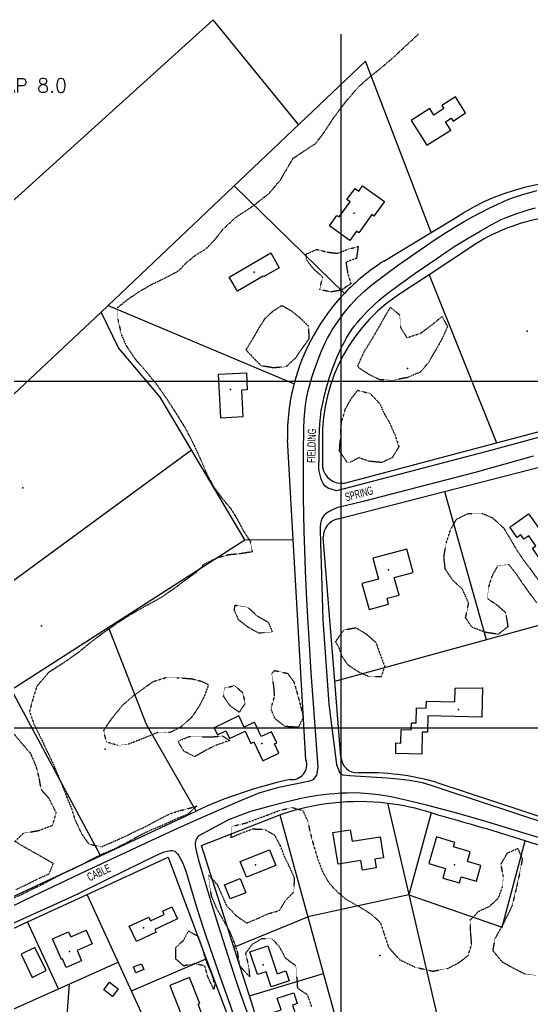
# Model space of a CAD drawing. Extents: x 1222984 to 1232016, y 177984 to 184016.
# Drawn here: x 1224037 to 1224775, y 180600 to 182021 of the extents above; entities that cross this region are included whole.
import ezdxf
from ezdxf.enums import TextEntityAlignment as Align

# ---------------------------------------------------------------- set-up
doc = ezdxf.new("R2010")
doc.units = 0
doc.header["$MEASUREMENT"] = 0
doc.linetypes.add('BORDER', pattern=[0.625, 0.125, -0.125, 0.125, -0.125, 0, -0.125])
doc.layers.get('0').update_dxf_attribs({"linetype": 'CONTINUOUS'})
for name, color, linetype in [('BLDGS', 4, 'CONTINUOUS'), ('GRIDS', 2, 'CONTINUOUS'), ('ID-SYB', 5, 'CONTINUOUS'), ('LOT-D', 7, 'CONTINUOUS'), ('LOT-L', 1, 'CONTINUOUS'), ('ROAD', 5, 'CONTINUOUS'), ('ROAD-N', 6, 'CONTINUOUS'), ('TREE-L', 3, 'BORDER')]:
    doc.layers.add(name, color=color, linetype=linetype)
doc.styles.add('L200', font='simplex', dxfattribs={"height": 20})

# ---------------------------------------------------------------- blocks, each defined once
blk = doc.blocks.new('IP')
blk.add_point((0, 0))
blk = doc.blocks.new('ID')
at = {"layer": 'ID-SYB'}
blk.add_blockref('IP', (0, 0), dxfattribs=at)

msp = doc.modelspace()

# ---------------------------------------------------------------- linework, layer by layer
at = {"layer": 'BLDGS'}
for points, elevation in [([(1224600.5, 181875.5), (1224623.4, 181839.8), (1224657.6, 181861.6), (1224650.1, 181873.4), (1224658.4, 181878.7), (1224660.9, 181874.7), (1224679, 181886.3), (1224664.2, 181909.5), (1224644.8, 181897.1), (1224647.7, 181892.5), (1224633.3, 181883.3), (1224627.4, 181892.6), (1224600.5, 181875.5)], 118.2), ([(1224530.7, 181781.3), (1224562.1, 181758.6), (1224547, 181737.7), (1224544, 181739.8), (1224525.1, 181713.7), (1224522.1, 181715.9), (1224512.3, 181702.4), (1224482.9, 181723.7), (1224493.9, 181738.8), (1224497.2, 181736.5), (1224513, 181758.4), (1224508.3, 181761.8), (1224519.9, 181777.7), (1224525.2, 181773.8), (1224530.7, 181781.3)], 115.5), ([(1224338.9, 181649.9), (1224398.6, 181684.6), (1224410.9, 181663.3), (1224388.3, 181650.3), (1224387.9, 181651.1), (1224350.7, 181629.5), (1224338.9, 181649.9)], 119), ([(1224326.8, 181446.8), (1224323.5, 181510), (1224363.5, 181512.1), (1224364.8, 181487.4), (1224356.4, 181486.9), (1224358.3, 181448.5), (1224326.8, 181446.8)], 120.5), ([(1224825.3, 181272.5), (1224790.5, 181247.8), (1224789.3, 181249.5), (1224784.4, 181246), (1224775, 181259.2), (1224780, 181262.8), (1224769.7, 181277.4), (1224762.7, 181272.5), (1224758.2, 181278.6), (1224753, 181274.9), (1224742.4, 181289.8), (1224769.6, 181309), (1224788.9, 181281.7), (1224808.8, 181295.9), (1224825.3, 181272.5)], 121), ([(1224594.4, 181258.2), (1224545.5, 181245), (1224553.7, 181214.9), (1224529.8, 181208.4), (1224540, 181171.2), (1224568.2, 181178.9), (1224566, 181187.2), (1224583.2, 181191.8), (1224576.3, 181217.3), (1224603.6, 181224.6), (1224594.4, 181258.2)], 114.2), ([(1224703.5, 181058.9), (1224702.5, 181016.1), (1224624.6, 181018), (1224624.1, 180994.4), (1224616.6, 180994.6), (1224615.8, 180962.7), (1224578.5, 180963.5), (1224578.8, 180978.8), (1224585.9, 180978.6), (1224586.3, 180998), (1224600.8, 180997.7), (1224601, 181007.9), (1224607.8, 181007.7), (1224608.4, 181029.4), (1224622.3, 181029.1), (1224622.5, 181038.9), (1224663.5, 181038), (1224663.9, 181057.7)], 114.8), ([(1224663.9, 181057.6), (1224703.5, 181058.4)], 113.5), ([(1224374.4, 180980.3), (1224387.2, 180953.2), (1224410.2, 180964.1), (1224403.9, 180977.4), (1224407.5, 180979.1), (1224399.8, 180995.1), (1224384.9, 180988), (1224375.1, 181008.6), (1224360.4, 181001.6), (1224352.7, 181017.8), (1224317.1, 181000.8), (1224322, 180990.5), (1224334.2, 180996.3), (1224339.4, 180985.4), (1224361.6, 180995.9), (1224370, 180978.2), (1224374.4, 180980.3)], 115.1), ([(1224515.6, 180837.5), (1224555.9, 180843.7), (1224560.6, 180813.6), (1224548.4, 180811.6), (1224550.3, 180799), (1224530.5, 180795.8), (1224528.4, 180809.4), (1224495.4, 180804.2), (1224488.1, 180850), (1224513, 180853.9), (1224515.6, 180837.5)], 102.8), ([(1224637.3, 180843.4), (1224626.1, 180805.2), (1224650.1, 180798.1), (1224646, 180784.3), (1224670, 180777.2), (1224672.6, 180786.1), (1224694.4, 180779.6), (1224701.1, 180802.2), (1224681.5, 180808), (1224685.7, 180822.1), (1224661.6, 180829.2), (1224663.6, 180835.6), (1224637.3, 180843.4)], 105.3), ([(1224363.9, 180785.5), (1224354.7, 180807.9), (1224396.9, 180824.8), (1224406, 180802.4), (1224363.9, 180785.5)], 104.7), ([(1224362.9, 180763.2), (1224340.1, 180754.1), (1224332, 180774.3), (1224354.8, 180783.4), (1224362.9, 180763.2)], 51.4), ([(1224233.7, 180706.4), (1224205.5, 180692.9), (1224195, 180714.8), (1224223, 180728.1), (1224225.6, 180722.6), (1224245.4, 180732), (1224243.1, 180736.8), (1224256.1, 180743), (1224264.3, 180725.6), (1224231.9, 180710.2), (1224233.7, 180706.4)], 51.8), ([(1224084.7, 180696.7), (1224107.8, 180706.8), (1224110.9, 180699.5), (1224133.2, 180709.2), (1224141.8, 180689.5), (1224119.9, 180679.9), (1224126.4, 180665.1), (1224104.3, 180655.5), (1224099, 180667.7), (1224097.6, 180667), (1224084.7, 180696.7)], 53.5), ([(1224039.3, 180674.7), (1224055.3, 180641.2), (1224075.5, 180651), (1224059.3, 180684.4), (1224039.3, 180674.7)], 51), ([(1224379.3, 180645.2), (1224368.5, 180678), (1224394.5, 180686.5), (1224407.7, 180646.4), (1224420.5, 180650.6), (1224425.3, 180636.1), (1224399.3, 180627.6), (1224392.1, 180649.4), (1224379.3, 180645.2)], 53.6), ([(1224201.3, 180656.4), (1224212.8, 180660.9), (1224216.1, 180652.5), (1224204.6, 180647.9), (1224201.3, 180656.4)], 45.6), ([(1224281.9, 180640.9), (1224253.3, 180629.7), (1224275.3, 180573.3), (1224301.5, 180583.5), (1224294, 180602.6), (1224296.5, 180603.6), (1224281.9, 180640.9)], 50), ([(1224166.4, 180634.2), (1224179.2, 180624.8), (1224171, 180613.6), (1224158.3, 180623.1), (1224166.4, 180634.2)], 47.1), ([(1224416.7, 180550.6), (1224403.6, 180591.1), (1224413.4, 180594.3), (1224407.9, 180611.2), (1224431.7, 180618.8), (1224436.6, 180603.6), (1224429.8, 180601.4), (1224435.6, 180583.3), (1224448.6, 180587.5), (1224453.3, 180573.3), (1224437.4, 180568.2), (1224440.5, 180558.4), (1224416.7, 180550.6)], 49.1)]:
    msp.add_lwpolyline(points, dxfattribs=dict(at, elevation=elevation))
at = {"layer": 'GRIDS'}
for points in [[(1224500, 180000), (1224500, 182000)], [(1223000, 181500), (1226000, 181500)], [(1226000, 181000), (1223000, 181000)]]:
    msp.add_lwpolyline(points, dxfattribs=at)
at = {"layer": 'LOT-L'}
for p, q in [((1224315.9, 182020.6), (1223556.2, 181332.8)), ((1224438.7, 181869.6), (1224315.9, 182020.6)), ((1224154.8, 181599.4), (1224534.7, 181960.9)), ((1224629.5, 181714), (1224534.7, 181960.9)), ((1224504.5, 181626.4), (1224345.9, 181781.2)), ((1224629.5, 181714), (1224664.4, 181735)), ((1224561.1, 181672.7), (1224629.5, 181714)), ((1224693.2, 181697.3), (1224626.4, 181653.3)), ((1224626.4, 181653.3), (1224591, 181629.9)), ((1224626.4, 181653.3), (1224723.4, 181411)), ((1224164.6, 181608.8), (1224432.1, 181496.3)), ((1224154.8, 181599.4), (1223730.4, 181201.9)), ((1224179.6, 181548), (1224154.8, 181599.4)), ((1224239.5, 181476.7), (1224179.6, 181548)), ((1224361.3, 181271.5), (1224239.5, 181476.7)), ((1224723.4, 181411), (1224795.6, 181430.2)), ((1224430.8, 181272), (1224422.5, 181416.1)), ((1224473, 181414.9), (1224473.2, 181376.2)), ((1224504.5, 181353.1), (1224723.4, 181411)), ((1223740.9, 181002.5), (1224284.5, 181400.9)), ((1224648.4, 181341.1), (1224807.5, 181382.1)), ((1224495.5, 181301.5), (1224648.4, 181341.1)), ((1224648.4, 181341.1), (1224708.5, 181127.8)), ((1223785.8, 180902.3), (1224361.3, 181271.5)), ((1224361.3, 181271.5), (1224430.8, 181272)), ((1224449.1, 180954.5), (1224430.8, 181272)), ((1224490.8, 181067.7), (1224474.2, 181274.9)), ((1224490.8, 181067.7), (1224812, 181156.3)), ((1224219.8, 181005.2), (1224165.1, 181145.7)), ((1224499.5, 180958.9), (1224490.8, 181067.7)), ((1224025.1, 181055.8), (1224153.5, 180816.4)), ((1224291.2, 180880.8), (1224219.8, 181005.2)), ((1224637.6, 180921.9), (1224806.3, 180866.3)), ((1224153.5, 180816.4), (1224291.2, 180880.8)), ((1224566.4, 180891.9), (1224656.1, 180508.4)), ((1224299.1, 180831.2), (1224411.7, 180875.1)), ((1224411.7, 180875.1), (1224531.9, 180437.3)), ((1224629.6, 180878.3), (1224597.3, 180760)), ((1224731.8, 180713.7), (1224764.8, 180837.9)), ((1224345.6, 180684.5), (1224299.1, 180831.2)), ((1223919.8, 180707), (1224153.5, 180816.4)), ((1224134.5, 180760.6), (1224251.1, 180814.3)), ((1224251.1, 180814.3), (1224305.9, 180667.7)), ((1224048.8, 180721.2), (1224134.5, 180760.6)), ((1224273.8, 180456.8), (1224134.5, 180760.6)), ((1224597.3, 180760), (1224451.9, 180728.6)), ((1224597.3, 180760), (1224731.8, 180713.7)), ((1224345.6, 180684.5), (1224451.9, 180728.6)), ((1223961.2, 180680.8), (1224048.8, 180721.2)), ((1224093, 180624.7), (1224048.8, 180721.2)), ((1224367.8, 180614.7), (1224345.6, 180684.5)), ((1224198.2, 180621.8), (1224305.9, 180667.7)), ((1224305.9, 180667.7), (1224337.6, 180583.1)), ((1223822.6, 180503.6), (1224179.2, 180663.3)), ((1224367.8, 180614.7), (1224474.4, 180646.9)), ((1224099.5, 180504.2), (1224109.2, 180631.9)), ((1224395, 180529.1), (1224367.8, 180614.7))]:
    msp.add_line(p, q, dxfattribs=at)
for centre, radius, start, end in [((1224839.4, 181473.4), 314.7, 78.5141, 123.778), ((1224834.4, 181476.7), 261.9, 97.1552, 122.6371), ((1224719.4, 181421.5), 296.9, 122.2254, 136.3749), ((1224719.4, 181421.5), 296.9, 136.3749, 165.4107), ((1224720.3, 181419.1), 247.3, 121.5118, 180.9689), ((1224719.4, 181421.5), 296.9, 165.4107, 181.0581), ((1224501, 181381), 28.2, 189.8842, 277.1015), ((1224500.3, 181275.9), 26.1, 100.469, 182.1747), ((1224429.2, 180947.3), 21.2, 263.1293, 20.0251), ((1224524, 180960.2), 24.5, 183.1575, 271.5449), ((1224537.2, 180570.4), 365.6, 74.056, 91.9735), ((1224565.5, 180288.5), 652.7, 102.2831, 114.8548), ((1224525.4, 180548.6), 345.7, 83.1821, 109.1873), ((1224525.4, 180548.6), 345.7, 72.4462, 83.1821), ((1224525.4, 180548.6), 345.7, 70.4888, 72.4462), ((1223672.7, 177367.6), 3638.1, 72.5312, 74.5673), ((1223476.6, 176901.7), 4141.6, 68.0037, 71.8775)]:
    msp.add_arc(centre, radius, start, end, dxfattribs=at)
at = {"layer": 'ROAD'}
for points, elevation in [([(1224466.9, 180943.7), (1224460, 181035.8), (1224456.9, 181079.7), (1224454.2, 181121.3), (1224451.9, 181159.6), (1224450.1, 181194.7), (1224448.8, 181226.9), (1224447.7, 181256.5), (1224446.9, 181283.8), (1224445.9, 181332.6), (1224445.7, 181355), (1224445.8, 181396.8), (1224446.4, 181431.4), (1224446.8, 181444.8), (1224447.5, 181455.8), (1224448.4, 181465.5), (1224449.9, 181474.8), (1224452, 181484.5), (1224454.7, 181494.8), (1224457.7, 181505.2), (1224460.9, 181515.3), (1224464.2, 181524.6), (1224470.6, 181541.2), (1224477, 181555.3), (1224480.2, 181561.7), (1224483.6, 181567.9), (1224487.2, 181574), (1224495.4, 181586.3), (1224504.3, 181598.4), (1224508.8, 181604.1), (1224513.4, 181609.5), (1224518, 181614.6), (1224522.9, 181619.8), (1224528, 181624.8), (1224534.1, 181630.3), (1224541.8, 181636.8), (1224552, 181644.9), (1224565.7, 181655.1), (1224582.6, 181667.4), (1224601.1, 181680.6), (1224619.7, 181693.6), (1224636.7, 181705.1), (1224651.5, 181714.7), (1224664.7, 181722.7), (1224677, 181729.9), (1224689, 181736.5), (1224701.1, 181743), (1224713, 181749.1), (1224724.2, 181754.5), (1224734.6, 181759.2), (1224743.7, 181763.1), (1224752, 181766.1), (1224759.8, 181768.6), (1224774.5, 181772.7), (1224781.9, 181774.4)], 95.7), ([(1224468.1, 181384.6), (1224468.4, 181418), (1224468.7, 181428.4), (1224469.2, 181438.3), (1224470.1, 181447.9), (1224471.3, 181457.8), (1224473.3, 181468.4), (1224475.9, 181480), (1224479.2, 181492.1), (1224482.8, 181504.2), (1224486.5, 181515.5), (1224490.1, 181525.5), (1224493.7, 181534.2), (1224500.5, 181549), (1224504.1, 181555.7), (1224507.7, 181562.2), (1224511.4, 181568.4), (1224515.2, 181574.2), (1224519.1, 181579.6), (1224523.2, 181584.7), (1224527.6, 181589.8), (1224537.5, 181600.2), (1224548.9, 181611.3), (1224554.8, 181616.7), (1224560.8, 181621.8), (1224567, 181626.9), (1224583.7, 181639.3), (1224609.3, 181657.5), (1224638.9, 181677.8), (1224652.1, 181686.7), (1224663.6, 181694.2), (1224682.8, 181706.1), (1224699.7, 181716.2), (1224715.5, 181725.1), (1224722.9, 181729), (1224730.1, 181732.6), (1224737.4, 181735.8), (1224744.9, 181738.8), (1224752.9, 181741.7), (1224761.6, 181744.5), (1224770.5, 181747.1), (1224779.7, 181749.5)], 98.1), ([(1224810.7, 181426.4), (1224771.4, 181415.5), (1224716.5, 181400.7), (1224649, 181382.8), (1224493.3, 181342)], 107.7), ([(1224776.3, 181392), (1224735.4, 181380.3), (1224692.7, 181368.6), (1224650.2, 181357.3), (1224609.4, 181346.6), (1224531.6, 181326.8), (1224493.8, 181317.4)], 107.6), ([(1224493.3, 181342), (1224486.9, 181343.9), (1224483.9, 181344.9), (1224481.2, 181346), (1224478.9, 181347.3), (1224477, 181348.8), (1224475.3, 181350.6), (1224473.9, 181352.8), (1224472.5, 181355.6), (1224471.1, 181358.9), (1224470, 181362.5), (1224469, 181366.3), (1224468.4, 181370.1), (1224468, 181373.8), (1224468, 181381), (1224468.1, 181384.6)], 98.4), ([(1224493.8, 181317.4), (1224486.3, 181314), (1224482.8, 181312.3), (1224479.8, 181310.5), (1224477.4, 181308.7), (1224475.5, 181306.8), (1224474, 181304.8), (1224472.8, 181302.7), (1224471.2, 181298.8), (1224470.1, 181294.8), (1224469.6, 181290.7), (1224469.5, 181284.2)], 97.7), ([(1224469.5, 181284.2), (1224473.5, 181156), (1224482.1, 181034.8), (1224493.2, 180947.7)], 97.4), ([(1224454.8, 180924.3), (1224460.1, 180926), (1224465.1, 180932.6), (1224466.9, 180943.7)], 95.9), ([(1224493.2, 180947.7), (1224497.9, 180935.3), (1224502.2, 180932.8), (1224512.3, 180931.8)], 97.1), ([(1224351, 180893.9), (1224382, 180907.2), (1224410.2, 180915), (1224454.8, 180924.3)], 95), ([(1224512.3, 180931.8), (1224558.4, 180929), (1224571.2, 180928.2), (1224582, 180927.2), (1224598, 180925.4), (1224609.5, 180923.5), (1224616.4, 180921.8), (1224627.6, 180918.5), (1224646.2, 180912.5), (1224798.9, 180861.8), (1224839.8, 180848.3), (1224908.8, 180825.8), (1224939, 180815.8), (1224967.9, 180805.9), (1224995.7, 180795.9), (1225063.1, 180770.9), (1225077.2, 180765.9), (1225087.5, 180762.4), (1225103, 180756.8)], 96.5), ([(1223919.6, 180699.3), (1223936.9, 180705), (1223945.7, 180708), (1223954.8, 180711.3), (1223964.2, 180715), (1223983.8, 180723.6), (1224004.4, 180733.3), (1224057.4, 180758.8), (1224134, 180795), (1224226.7, 180838.4), (1224266, 180856.5), (1224296, 180870.1), (1224335.5, 180887.5), (1224351, 180893.9)], 43.9), ([(1224796.3, 180838.6), (1224748.7, 180853.4), (1224703.1, 180867), (1224661.3, 180879), (1224624.8, 180888.9), (1224595.1, 180896.2), (1224571.9, 180901.1), (1224554.1, 180904.1), (1224539.9, 180905.7), (1224528, 180906.5), (1224517.5, 180906.8), (1224508.1, 180906.7), (1224499.4, 180906.3), (1224490.9, 180905.7), (1224482.7, 180905), (1224466.2, 180903.1), (1224457.8, 180901.9), (1224449.4, 180900.4), (1224440.4, 180898.6), (1224420.3, 180893.7), (1224395.9, 180887.2), (1224368.1, 180879.5)], 97.1), ([(1224368.1, 180879.5), (1224337.6, 180868.3), (1224294.2, 180844.6)], 41.5), ([(1224294.2, 180844.6), (1224291.9, 180840.9), (1224290.9, 180838.9), (1224290.3, 180836.8), (1224289.9, 180834.6), (1224289.9, 180831.9), (1224290.4, 180828.4), (1224291.3, 180824), (1224294.8, 180810.2), (1224302.3, 180784.2), (1224315.4, 180740.8), (1224323.3, 180715), (1224339.7, 180663.6), (1224347.4, 180640.1), (1224354.7, 180618.5), (1224367.9, 180581.4)], 43.3), ([(1224243.8, 180821.4), (1224249.5, 180823), (1224252.1, 180823.6), (1224254.6, 180824), (1224256.7, 180824.1), (1224258.7, 180823.7), (1224260.5, 180822.8), (1224262.3, 180821.3), (1224264.2, 180819.1), (1224266.3, 180816.1), (1224268.4, 180812.7), (1224272.1, 180805.5), (1224273.6, 180802), (1224275.9, 180795.7), (1224276.8, 180792.6)], 43.4), ([(1223782.3, 180620.9), (1223864.9, 180653.1), (1223907.7, 180669.3), (1223925.5, 180675.9), (1223943.8, 180683.1), (1223965.5, 180691.9), (1223992.8, 180703.6), (1224024.9, 180717.8), (1224058.9, 180733.1), (1224091.6, 180748), (1224119.9, 180761.2), (1224160.7, 180781), (1224190.1, 180795.6), (1224230.5, 180815.1), (1224243.8, 180821.4)], 41.8), ([(1224276.8, 180792.6), (1224289.6, 180750.3), (1224296.2, 180728.8), (1224303.3, 180706.8), (1224310.8, 180684.2), (1224326.3, 180640), (1224339.6, 180602.8), (1224348.6, 180576.5), (1224354.1, 180559.5), (1224357.1, 180549.1), (1224358.7, 180542.1)], 42.7)]:
    msp.add_lwpolyline(points, dxfattribs=dict(at, elevation=elevation))
at = {"layer": 'TREE-L'}
for points, elevation in [([(1224611, 182000.1), (1224608.4, 181997.4), (1224591.5, 181981.6), (1224574.2, 181965.4), (1224555.9, 181949.9), (1224534.8, 181932.8), (1224523.6, 181922.5), (1224505.5, 181901.4), (1224489, 181879.5), (1224474.9, 181858), (1224462.6, 181841.6), (1224444.7, 181830.1), (1224430.3, 181820.3), (1224422.3, 181807.1), (1224412.3, 181789.7), (1224395.8, 181770), (1224372.3, 181751.5), (1224347.6, 181735.3), (1224329.4, 181718.2), (1224316.4, 181701.9), (1224304.9, 181690.1), (1224289.4, 181680.6), (1224276.6, 181669.9), (1224265.8, 181658.6), (1224245.3, 181647.7), (1224227.3, 181639.1), (1224208.3, 181628), (1224193, 181617.6), (1224177.9, 181605.6), (1224178.6, 181589.1), (1224183.4, 181567.8), (1224190.5, 181551.3), (1224203.1, 181532.4), (1224219.6, 181513.4), (1224235.3, 181494.1), (1224249.7, 181473.3), (1224263.1, 181452.4), (1224275.5, 181432.4), (1224286.9, 181410.5), (1224297.4, 181387.6), (1224307.4, 181364.6), (1224317.6, 181346), (1224328.9, 181330.9), (1224340.7, 181316.8), (1224350.1, 181301.6), (1224359.3, 181284.2), (1224369.3, 181268.9), (1224372.1, 181254.1), (1224353.3, 181251.2), (1224338.3, 181249.8), (1224320.6, 181244.9), (1224302.5, 181236.2), (1224291.7, 181224.7), (1224278.6, 181215.4), (1224260, 181201.6), (1224240.3, 181187.8), (1224217.9, 181175.6), (1224197.1, 181163.8), (1224177, 181150.9), (1224158.4, 181137.8), (1224139.3, 181123.5), (1224120.6, 181108.2), (1224100.7, 181094.3), (1224084, 181083.6), (1224079.3, 181080.6), (1224068.9, 181068.7), (1224061.9, 181060.1)], 105.9), ([(1224449.3, 181682.9), (1224464.6, 181689.7), (1224479.9, 181685.8), (1224494.9, 181684.2), (1224509.4, 181689.9), (1224524.3, 181694), (1224522, 181677), (1224506.8, 181671.4), (1224509.2, 181655.7), (1224514, 181640.4), (1224500.4, 181631.1), (1224485, 181628.4), (1224469, 181631.9), (1224473.4, 181649.9), (1224459.5, 181662.4), (1224450.5, 181674.5), (1224449.3, 181682.9)], 103), ([(1224414.5, 181609.1), (1224429.1, 181600.8), (1224441.4, 181590.5), (1224452.9, 181579.1), (1224453.4, 181560.6), (1224442.7, 181546), (1224434.3, 181533.4), (1224420.7, 181520.7), (1224402.6, 181519.1), (1224384.9, 181522), (1224373.5, 181533.7), (1224363, 181545), (1224372.9, 181561.1), (1224380.8, 181574.9), (1224390.7, 181590.6), (1224402.2, 181601.1), (1224414.5, 181609.1)], 102.3), ([(1224523.9, 181522.3), (1224532.8, 181541.8), (1224542.5, 181557.5), (1224552.4, 181574.2), (1224561.5, 181590.7), (1224571, 181606.6), (1224584.3, 181595), (1224585.4, 181577), (1224594.5, 181562.5), (1224614.2, 181569), (1224631.6, 181582), (1224644.9, 181593.1), (1224653.1, 181578.6), (1224643.6, 181558.2), (1224635.2, 181543.7), (1224625.3, 181526.5), (1224613.8, 181513), (1224595.6, 181505.2), (1224575.2, 181501.4), (1224555.2, 181502.1), (1224540, 181509.5), (1224526.2, 181518.5), (1224523.9, 181522.3)], 101), ([(1224508.6, 181382.9), (1224497.6, 181399.3), (1224498.8, 181419.4), (1224500.4, 181441), (1224506.2, 181460.1), (1224513.7, 181473.7), (1224523.6, 181486.8), (1224541.6, 181482.3), (1224555.6, 181467.4), (1224561.6, 181453.6), (1224569.2, 181440.6), (1224577.8, 181421.4), (1224582.8, 181405.3), (1224573.3, 181389.7), (1224558.5, 181382.8), (1224540.7, 181384.4), (1224525.6, 181389.7), (1224512.1, 181382.6), (1224508.6, 181382.9)], 101), ([(1224781.6, 181180.5), (1224771.8, 181193.5), (1224760.5, 181209.5), (1224751.2, 181223.4), (1224741.1, 181235.9), (1224724.8, 181233.8), (1224716.4, 181218.2), (1224711.8, 181203), (1224710.5, 181186.9), (1224723.1, 181178.4), (1224736.6, 181166.5), (1224739.8, 181146.1), (1224725.8, 181135.3), (1224706.9, 181138.2), (1224687.9, 181145.7), (1224678.9, 181159.3), (1224683.4, 181180.3), (1224674.2, 181200.6), (1224660.8, 181212.8), (1224649.7, 181229.4), (1224647.8, 181246.4), (1224650.9, 181266.4), (1224657.5, 181286.2), (1224666, 181301.3), (1224682.6, 181309.6), (1224703.2, 181309.3), (1224717.4, 181303.3), (1224733.5, 181288.7), (1224743.1, 181272.9), (1224752.8, 181256.2), (1224763.4, 181240.7), (1224774.4, 181226.3), (1224784.9, 181211.5)], 112.3), ([(1224347.3, 181177.4), (1224365.5, 181174.3), (1224379.7, 181161.5), (1224395.1, 181152.7), (1224400.8, 181138.8), (1224381.7, 181136.8), (1224366.2, 181145.4), (1224352.2, 181156.2), (1224346.2, 181170.6), (1224347.3, 181177.4)], 101.2), ([(1224491.8, 181124.5), (1224503.8, 181141.7), (1224521, 181144.9), (1224535.3, 181136.3), (1224550, 181123.4), (1224555.4, 181108.1), (1224562.5, 181089), (1224557.3, 181074.2), (1224540.3, 181074.2), (1224525.7, 181080.6), (1224509.8, 181091), (1224501.3, 181103.5), (1224496.1, 181118), (1224491.8, 181124.5)], 101.9), ([(1224404.2, 181083.2), (1224422.7, 181079.1), (1224431.9, 181066.7), (1224436.2, 181051.8), (1224441.1, 181033.7), (1224445.5, 181015.9), (1224438.4, 181001.3), (1224419.1, 181002.6), (1224405, 181013.5), (1224399, 181027.9), (1224404.2, 181046.6), (1224402.9, 181062), (1224400, 181078.3), (1224404.2, 181083.2)], 98.8), ([(1224309.1, 181062.7), (1224302.3, 181044.6), (1224295.1, 181031.1), (1224284.9, 181016), (1224269.4, 181002), (1224253.9, 180993.9), (1224237.5, 180994.5), (1224222.1, 180988.2), (1224208, 180982.5), (1224192.7, 180976.6), (1224177.5, 180975.5), (1224162.2, 180980.3), (1224158.3, 180996.9), (1224166.8, 181009.7), (1224177.5, 181023.6), (1224187.5, 181035.1), (1224198.9, 181045.3), (1224215.3, 181057.2), (1224229.7, 181067.5), (1224247.4, 181072.9), (1224266.2, 181072.8), (1224285.3, 181071.3), (1224299.9, 181067.4), (1224309.1, 181062.7)], 97.9), ([(1224061.9, 181060.1), (1224057, 181044.5), (1224051.5, 181024.5), (1224057.7, 181006.2), (1224066, 180989.7), (1224075.2, 180970.1), (1224086.4, 180947), (1224097.2, 180920.9), (1224105.4, 180900.1), (1224111.8, 180884.5), (1224117, 180867.9), (1224126.1, 180848.5), (1224136.7, 180833.4), (1224154.7, 180829.2), (1224169.7, 180835.6), (1224189.3, 180844.5), (1224203.8, 180851.6), (1224217.9, 180858.1), (1224236.5, 180868.3), (1224251.4, 180875.9), (1224266.4, 180881), (1224281, 180884.7), (1224292.1, 180887.9)], 48.4), ([(1224331.7, 181057.9), (1224346.7, 181061.5), (1224358.1, 181051.2), (1224361.7, 181035.8), (1224353.2, 181023.1), (1224340.3, 181032.2), (1224330.8, 181046), (1224331.7, 181057.9)], 99.2), ([(1224032, 180767.6), (1224045.7, 180774.3), (1224063.6, 180783.1), (1224079.8, 180790.5), (1224085.8, 180805.2), (1224065.4, 180816.9), (1224045.3, 180828.1), (1224030.5, 180837.1), (1224042.7, 180848.8), (1224064.9, 180852.8), (1224084.6, 180860.1), (1224090, 180878.2), (1224079.9, 180898.4), (1224068.3, 180911.6), (1224065.6, 180927.7), (1224061.6, 180943.9), (1224053.4, 180963.3), (1224041.9, 180976.7), (1224029.4, 180991.5)], 45.9), ([(1224339.5, 180982.5), (1224318.3, 180974.9), (1224303.6, 180967.4), (1224289.1, 180959.1), (1224273.7, 180966.9), (1224265.1, 180981.3), (1224281.2, 180988.2), (1224296.9, 180987.9), (1224312.1, 180987.5), (1224329.4, 180988.9), (1224339.5, 180982.5)], 98.8), ([(1224292.1, 180887.9), (1224278.7, 180875.8), (1224264.3, 180870), (1224244.9, 180861.1), (1224224.8, 180852.7), (1224210.8, 180845.9), (1224193, 180835.9), (1224174.1, 180826.2), (1224157.3, 180819.1), (1224143.6, 180812.5), (1224129.8, 180804.9), (1224113.2, 180796.8), (1224098.4, 180790), (1224083.6, 180782.4), (1224068.5, 180774.2), (1224054.2, 180767.4), (1224039.6, 180760.2), (1224025.3, 180753.8)], 45.9), ([(1224431.8, 180764), (1224433, 180784.1), (1224425.8, 180800), (1224418, 180816.1), (1224412.3, 180831.3), (1224404.4, 180845.8), (1224390, 180853.9), (1224372.2, 180854.6), (1224357.4, 180849.2), (1224341.7, 180842.4), (1224342.7, 180858.6), (1224362.3, 180863.5), (1224377.3, 180868.9), (1224394.2, 180875.2), (1224411.5, 180881.7), (1224429.7, 180885.9), (1224444.7, 180881.4), (1224451.8, 180866.1), (1224455.1, 180851), (1224459.1, 180835), (1224466.1, 180812.1), (1224473.4, 180792.7), (1224482.7, 180776.8), (1224493.3, 180765.4), (1224506.3, 180754.3), (1224524.7, 180743.8), (1224542.4, 180732.8), (1224556.3, 180720.2), (1224561.5, 180704.4), (1224568, 180684.6), (1224584, 180666.7), (1224606.7, 180655.8), (1224632, 180650.2), (1224653.4, 180654.2), (1224668.9, 180662.2), (1224682.6, 180672.6), (1224687.6, 180689.2), (1224686.2, 180707.7), (1224685.5, 180723.8), (1224698, 180736.6), (1224713.1, 180743.4), (1224726.3, 180755.6), (1224732.5, 180772.6), (1224733, 180789.2), (1224729.8, 180804.1), (1224739, 180820.1), (1224754, 180826.9), (1224760.5, 180812), (1224757.6, 180795.3), (1224752.3, 180771.8), (1224745.8, 180744.3), (1224733.6, 180719.3), (1224721.1, 180696.9), (1224717.9, 180680), (1224731, 180664), (1224745.1, 180655.9), (1224764.5, 180646.2), (1224780, 180644)], 104), ([(1224457.7, 180598.8), (1224451.5, 180616), (1224437.5, 180625.3), (1224436.3, 180641.8), (1224434.7, 180657.7), (1224420.2, 180668.5), (1224411.3, 180685.1), (1224400.6, 180696.7), (1224385.4, 180696.6), (1224371.8, 180688.6), (1224362.2, 180675.9), (1224366.8, 180657), (1224368.1, 180642), (1224354.5, 180657.2), (1224350.9, 180677.7), (1224345.8, 180692.4), (1224339.5, 180708.1), (1224329.7, 180724.9), (1224321.1, 180740), (1224313.9, 180756.7), (1224310.8, 180771.9), (1224309.1, 180788.5), (1224321.5, 180775.2), (1224327.8, 180760.8), (1224334.8, 180744.9), (1224349.1, 180729.8), (1224364, 180719.5), (1224381, 180726.6), (1224395.4, 180733.1), (1224411, 180737.5), (1224420.4, 180752.5), (1224431.8, 180764)], 44.9), ([(1224316.6, 180624), (1224308.2, 180641.7), (1224303.7, 180657.6), (1224289, 180661.1), (1224273.4, 180657.7), (1224261.9, 180667.8), (1224261.9, 180684.3), (1224273.1, 180694.5), (1224280.4, 180708.2), (1224294, 180700.3), (1224300.1, 180682.8), (1224305.7, 180663.7), (1224313.7, 180645.1), (1224317.9, 180630.5), (1224316.6, 180624)], 39.9)]:
    msp.add_lwpolyline(points, dxfattribs=dict(at, elevation=elevation))

# ---------------------------------------------------------------- block references
at = {"layer": 'LOT-D', "xscale": 100, "yscale": 100, "zscale": 100}
for p in [(1224518.8, 181742.1), (1224374.6, 181656.8), (1224767.3, 181572.2), (1224595.4, 181518.4), (1224340.5, 181488), (1224042.1, 181346.4), (1224568.2, 181228.2), (1224068.9, 181147.5), (1224668.7, 181027.2), (1224160.3, 180970.1), (1224386, 180977.9), (1224376.5, 180803.4), (1224663, 180803.4), (1224215.3, 180712.4), (1224109, 180678.3), (1224555.4, 180672.9), (1224387.9, 180659.3)]:
    msp.add_blockref('ID', p, dxfattribs=at)

# ---------------------------------------------------------------- texts
at = {"layer": 'LOT-D', "color": 10, "style": 'L200'}
msp.add_text('SEE TAX MAP 8.0', height=20, dxfattribs=at).set_placement((1223988.4, 181915.7), align=Align.CENTER)
at = {"layer": 'ROAD-N', "width": 0.666667}
for s, rotation, p in [('FIELDING', 88.4999, (1224462.6, 181382.2)), ('SPRING', 15, (1224507.3, 181326.8)), ('CABLE', 25.0953, (1224137.9, 180779.3))]:
    msp.add_text(s, height=12, rotation=rotation, dxfattribs=at).set_placement(p)

doc.saveas('drawing.dxf')
